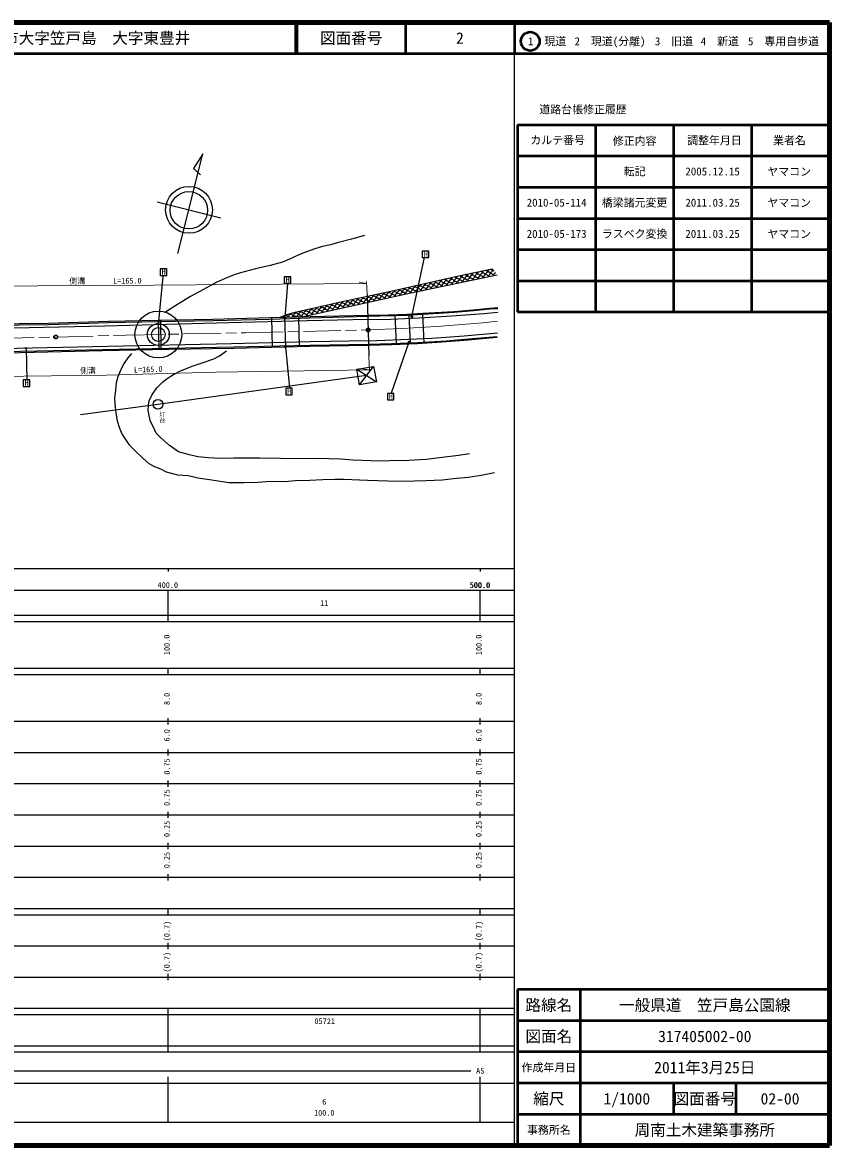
# Model space of a CAD drawing. Units: millimetres at full size, sheet at 1:1000; details may follow other scales. Extents: x 40000 to 680000, y 20000 to 380000.
# Drawn here: x 421232 to 680000, y 20000 to 380000 of the extents above; entities that cross this region are included whole.
import ezdxf
from ezdxf.enums import TextEntityAlignment as Align

# ---------------------------------------------------------------- set-up
doc = ezdxf.new("R2010")
doc.units = ezdxf.units.MM
doc.header["$LTSCALE"] = 1000
doc.header["$PDMODE"] = 32
doc.header["$PDSIZE"] = 500
doc.linetypes.add('CHAIN', pattern=[18.5, 12, -1.5, 3.5, -1.5])
for name, color, linetype, lineweight in [('M-BGD', 7, 'Continuous', 25), ('M-BGD-EXST', 7, 'Continuous', 25), ('M-BMK', 2, 'CHAIN', 13), ('M-BMK-OTRS', 5, 'Continuous', 25), ('M-BMK-SRVR', 3, 'Continuous', 25), ('M-STR-HTXT', 7, 'Continuous', 13), ('M-STR-STR1', 1, 'Continuous', 25), ('M-TTL', 2, 'Continuous', 140), ('M-TTL-BAND', 7, 'Continuous', 25), ('M-TTL-FRAM', 2, 'Continuous', 50), ('M-TTL-LINE', 7, 'Continuous', 50)]:
    doc.layers.add(name, color=color, linetype=linetype, lineweight=lineweight)
doc.layers.add('M-OTRS', color=6, linetype='Continuous')
doc.layers.add('M-TTL-TXT', color=7, linetype='Continuous')
doc.styles.add('@ＭＳ ゴシック', font='')
doc.styles.add('ＭＳ ゴシック', font='')
doc.styles.get('@ＭＳ ゴシック').set_extended_font_data('@MS Gothic')
doc.styles.get('ＭＳ ゴシック').set_extended_font_data('MS Gothic')

msp = doc.modelspace()

# ---------------------------------------------------------------- hatches: boundary and pattern name
at = {"layer": 'M-BGD-EXST'}
for points in [[(464774, 284043, 1), (465148, 284376, 0.41421), (464795, 284396, 0.41421)], [(505229, 285133, 1), (505603, 285466, 0.41421), (505250, 285486, 0.41421)], [(545899, 285536, 1), (546273, 285868, 0.41421), (545920, 285889, 0.41421)], [(544950, 277391, 1), (545324, 277724, 0.41421), (544971, 277744, 0.41421)], [(422213, 275419, 1), (422587, 275752, 0.41421), (422234, 275772, 0.41421)], [(505364, 275767, 1), (505737, 276099, 0.41421), (505384, 276120, 0.41421)]]:
    msp.add_hatch(color=256, dxfattribs=at).paths.add_polyline_path(points)

# ---------------------------------------------------------------- linework, layer by layer
at = {"layer": 'M-BGD'}
for p, q in [((528455, 268904), (534723, 264779)), ((529317, 263841), (533826, 269757))]:
    msp.add_line(p, q, dxfattribs=at)
for points in [[(530940, 311713), (526762, 310545), (522548, 309457), (520036, 308762), (517392, 308169), (514958, 307440), (511128, 306010), (509653, 305398), (506829, 304095), (504595, 303196), (500685, 302121), (495942, 301036), (491134, 299709), (489150, 299113), (486184, 297886), (483297, 296624), (479300, 294446), (475118, 292154), (470129, 289071), (467075, 287119)], [(504007, 285505), (506038, 286348), (508216, 287068), (523356, 290425), (538390, 293606), (561103, 298731), (571922, 301021)], [(510763, 285674), (545802, 293325), (573483, 299115)], [(456214, 273865), (454985, 272479), (453886, 270832), (452891, 268986), (452299, 267726), (451828, 266429), (451302, 264518), (451073, 262048), (450760, 259636), (450866, 257784), (451164, 254719), (451565, 252345), (452358, 250001), (453228, 247965), (455342, 244687), (457478, 242615), (459976, 240230), (461747, 238622), (463351, 237730), (465674, 236810), (467351, 235990), (469328, 235380), (470987, 235034), (474348, 234755), (475715, 234498), (477455, 234047), (481953, 233377), (487375, 232579), (492295, 232589), (496724, 232600), (500723, 232918), (505309, 232895), (508722, 233167), (513379, 233333), (517523, 233537), (521421, 233605), (524284, 233551), (531848, 233296), (541560, 232940), (546942, 233078), (550646, 233203), (555852, 233430), (560346, 233875), (564171, 234270), (568327, 234907), (572632, 235721)], [(564595, 241699), (561061, 241138), (555802, 240510), (550665, 239951), (545061, 239603), (539009, 239453), (535446, 239362), (530171, 239543), (527242, 239647), (523154, 239971), (519615, 240108), (515330, 240196), (510687, 240164), (497189, 240333), (488954, 240317), (484638, 240282), (480890, 240486), (477415, 240713), (474781, 241428), (471308, 242381), (468348, 244434), (465490, 247003), (464143, 248338), (463248, 250253), (462192, 252295), (461914, 253510), (461563, 255647), (461615, 257304), (461884, 258667), (462762, 260535), (464289, 262878), (466105, 264646), (467652, 265923), (469668, 267129), (471883, 268312), (475974, 269945), (479129, 270989), (482583, 272204), (484428, 273099), (486680, 274785)], [(531589, 266842), (464661, 257571), (439884, 254255)]]:
    msp.add_lwpolyline(points, dxfattribs=at)
msp.add_lwpolyline([(528455, 268904), (533826, 269757), (534723, 264779), (529317, 263841)], close=True, dxfattribs=at)
msp.add_circle((464661, 257571), 1567, dxfattribs=at)
for centre, radius, start, end in [((561228, 297987), 857, 18.74396, 73.61111), ((562895, 298335), 857, 129.71545, 184.8817), ((562895, 298335), 857, 18.74396, 74.17944), ((564561, 298684), 857, 129.13621, 184.8817), ((565548, 298120), 857, 18.74396, 184.8817), ((564561, 298684), 857, 18.74396, 74.75869), ((566227, 299032), 857, 128.54533, 184.8817), ((567214, 298468), 857, 18.74396, 184.8817), ((566227, 299032), 857, 18.74396, 75.34956), ((567893, 299381), 857, 127.94203, 184.8817), ((568881, 298817), 857, 18.74396, 184.8817), ((567893, 299381), 857, 18.74396, 75.95287), ((569559, 299729), 857, 127.3254, 184.8817), ((569868, 298253), 857, 18.74396, 184.8817), ((570547, 299165), 857, 18.74396, 184.8817), ((569559, 299729), 857, 18.74396, 76.5695), ((571225, 300077), 857, 126.69446, 184.8817), ((571534, 298602), 857, 18.74396, 184.8817), ((572213, 299514), 857, 70.9569, 184.8817), ((571225, 300077), 857, 18.74396, 77.20044), ((572892, 300426), 857, 155.11001, 184.8817), ((573200, 298950), 857, 107.1792, 184.8817), ((546231, 294821), 858, 153.65454, 184.57032), ((546231, 294821), 858, 19.38335, 51.77892), ((547899, 295199), 857, 153.73712, 184.8817), ((548887, 294635), 857, 18.74396, 184.8817), ((547899, 295199), 857, 18.74396, 51.69634), ((549565, 295547), 857, 151.38909, 184.8817), ((550553, 294984), 857, 18.74396, 184.8817), ((549565, 295547), 857, 18.74396, 54.04436), ((551231, 295896), 857, 148.95316, 184.8817), ((551540, 294420), 857, 18.74396, 184.8817), ((552219, 295332), 857, 18.74396, 184.8817), ((551231, 295896), 857, 18.74396, 56.4803), ((552898, 296244), 857, 146.41365, 184.8817), ((553206, 294768), 857, 18.74396, 184.8817), ((553885, 295681), 857, 18.74396, 184.8817), ((552898, 296244), 857, 18.74396, 59.0198), ((554564, 296593), 857, 143.75036, 184.8817), ((554872, 295117), 857, 18.74396, 184.8817), ((555551, 296029), 857, 18.74396, 184.8817), ((554564, 296593), 857, 18.74396, 61.6831), ((556230, 296941), 857, 140.9364, 184.8817), ((556539, 295465), 857, 18.74396, 184.8817), ((557217, 296378), 857, 18.74396, 184.8817), ((556230, 296941), 857, 18.74396, 64.49706), ((557896, 297290), 857, 137.93464, 184.8817), ((558205, 295814), 857, 18.74396, 184.8817), ((558884, 296726), 857, 18.74396, 184.8817), ((557896, 297290), 857, 18.74396, 67.49882), ((559562, 297638), 857, 134.69113, 184.8817), ((559871, 296162), 857, 18.74396, 184.8817), ((560550, 297074), 857, 18.74396, 184.8817), ((559562, 297638), 857, 18.74396, 70.74233), ((561228, 297987), 857, 131.12198, 184.8817), ((561537, 296511), 857, 18.74396, 184.8817), ((562216, 297423), 857, 18.74396, 184.8817), ((563203, 296859), 857, 18.74396, 184.8817), ((563882, 297771), 857, 18.74396, 184.8817), ((564869, 297208), 857, 18.74396, 184.8817), ((566536, 297556), 857, 18.74396, 184.8817), ((568202, 297905), 857, 18.74396, 184.8817), ((529597, 291187), 859, 20.11392, 51.40402), ((531260, 291551), 859, 153.43878, 184.52404), ((532250, 291007), 859, 20.11392, 184.52404), ((531260, 291551), 859, 20.11392, 50.45313), ((532923, 291914), 859, 154.37728, 184.52404), ((533913, 291370), 859, 20.11392, 184.52404), ((532923, 291914), 859, 20.11392, 49.51464), ((534586, 292277), 859, 155.30409, 184.52404), ((534903, 290826), 859, 20.11392, 184.52404), ((535576, 291733), 859, 20.11392, 184.52404), ((534586, 292277), 859, 20.11392, 48.58782), ((536249, 292640), 859, 156.21989, 184.52404), ((536566, 291189), 859, 20.11392, 184.52404), ((537239, 292096), 859, 20.11392, 184.52404), ((536249, 292640), 859, 20.11392, 47.67203), ((537912, 293003), 859, 157.12527, 184.52404), ((538229, 291552), 859, 20.11392, 184.52404), ((538902, 292459), 859, 20.11392, 184.52404), ((537912, 293003), 859, 20.11392, 46.88884), ((539575, 293366), 859, 157.58654, 184.52404), ((539892, 291916), 859, 20.11392, 184.52404), ((540565, 292823), 859, 20.11392, 184.52404), ((539575, 293366), 859, 20.11392, 47.84691), ((541238, 293730), 859, 156.61706, 184.52404), ((541555, 292279), 859, 20.11392, 184.52404), ((542228, 293186), 859, 20.11392, 184.52404), ((541238, 293730), 859, 20.11392, 48.8164), ((542901, 294093), 859, 155.63546, 184.52404), ((543218, 292642), 859, 20.11392, 184.52404), ((543891, 293549), 859, 20.11392, 184.52404), ((542901, 294093), 859, 20.11392, 49.79799), ((544564, 294456), 859, 154.64098, 184.52404), ((544881, 293005), 859, 20.11392, 184.52404), ((545553, 293913), 858, 19.38335, 184.57032), ((544564, 294456), 859, 20.11392, 50.79247), ((546543, 293369), 858, 19.10813, 184.58703), ((547218, 294266), 858, 19.38335, 184.57032), ((548208, 293723), 857, 18.74396, 184.8817), ((549874, 294071), 857, 18.74396, 184.8817), ((512966, 287556), 859, 20.11392, 52.50699), ((514629, 287919), 859, 152.02165, 184.52404), ((515619, 287375), 859, 20.11392, 184.52404), ((514629, 287919), 859, 20.11392, 52.98326), ((516292, 288282), 859, 151.54197, 184.52404), ((517282, 287738), 859, 20.11392, 184.52404), ((516292, 288282), 859, 20.11392, 53.46293), ((517955, 288645), 859, 151.05878, 184.52404), ((518272, 287194), 859, 20.11392, 184.52404), ((518945, 288101), 859, 20.11392, 184.52404), ((517955, 288645), 859, 20.11392, 53.94612), ((519618, 289008), 859, 150.57197, 184.52404), ((519935, 287557), 859, 20.11392, 184.52404), ((520608, 288464), 859, 20.11392, 184.52404), ((519618, 289008), 859, 20.11392, 54.43293), ((521281, 289371), 859, 150.08141, 184.52404), ((521598, 287921), 859, 20.11392, 184.52404), ((522271, 288828), 859, 20.11392, 184.52404), ((521281, 289371), 859, 20.11392, 54.92349), ((522944, 289735), 859, 149.58699, 184.52404), ((523261, 288284), 859, 20.11392, 184.52404), ((523934, 289191), 859, 20.11392, 184.52404), ((522944, 289735), 859, 20.11392, 55.3482), ((524607, 290098), 859, 149.55272, 184.52404), ((524924, 288647), 859, 20.11392, 184.52404), ((525597, 289554), 859, 20.11392, 184.52404), ((524607, 290098), 859, 20.11392, 54.3392), ((526270, 290461), 859, 150.54575, 184.52404), ((526587, 289010), 859, 20.11392, 184.52404), ((527260, 289917), 859, 20.11392, 184.52404), ((526270, 290461), 859, 20.11392, 53.34616), ((527934, 290824), 859, 151.52383, 184.52404), ((528250, 289373), 859, 20.11392, 184.52404), ((528923, 290280), 859, 20.11392, 184.52404), ((527934, 290824), 859, 20.11392, 52.36808), ((529597, 291187), 859, 152.48789, 184.52404), ((529913, 289736), 859, 20.11392, 184.52404), ((530587, 290644), 859, 20.11392, 184.52404), ((531576, 290100), 859, 20.11392, 184.52404), ((533240, 290463), 859, 20.11392, 184.52404), ((503978, 284833), 859, 52.7984, 67.71492), ((505641, 285196), 859, 25.44677, 157.42092), ((504651, 285740), 859, 20.11392, 24.53676), ((506314, 286103), 859, 179.80535, 184.52404), ((507304, 285559), 859, 20.11392, 179.55701), ((506314, 286103), 859, 20.11392, 40.11671), ((507977, 286466), 859, 162.98476, 184.52404), ((508294, 285015), 859, 45.41926, 137.44843), ((508967, 285922), 859, 20.11392, 184.52404), ((507977, 286466), 859, 20.11392, 51.09757), ((509640, 286829), 859, 153.44066, 184.52404), ((509957, 285378), 859, 20.11392, 162.75377), ((510630, 286285), 859, 20.11392, 184.52404), ((509640, 286829), 859, 20.11392, 51.56424), ((511303, 287192), 859, 152.97089, 184.52404), ((511620, 285741), 859, 20.11392, 184.52404), ((512293, 286649), 859, 20.11392, 184.52404), ((511303, 287192), 859, 20.11392, 52.03401), ((512966, 287556), 859, 152.49792, 184.52404), ((513283, 286105), 859, 20.11392, 184.52404), ((513956, 287012), 859, 20.11392, 184.52404), ((514946, 286468), 859, 20.11392, 184.52404), ((516609, 286831), 859, 20.11392, 184.52404)]:
    msp.add_arc(centre, radius, start, end, dxfattribs=at)
at = {"layer": 'M-BGD-EXST'}
for p, q in [((551535, 306722), (549435, 306722)), ((549435, 306722), (549435, 304622)), ((551535, 304622), (551535, 306722)), ((546086, 285702), (550158, 304606)), ((549435, 304622), (551535, 304622)), ((467503, 301032), (465403, 301032)), ((465403, 301032), (465403, 298932)), ((465403, 298932), (467503, 298932)), ((467503, 298932), (467503, 301032)), ((464961, 284209), (466395, 298580)), ((507247, 298515), (505147, 298515)), ((505147, 298515), (505147, 296415)), ((505147, 296415), (507247, 296415)), ((505416, 285300), (506267, 296307)), ((507247, 296415), (507247, 298515)), ((545137, 277557), (539483, 261180)), ((422400, 275585), (422658, 265440)), ((505551, 275933), (506869, 262903)), ((423575, 265407), (421475, 265407)), ((421475, 265407), (421475, 263307)), ((421475, 263307), (423575, 263307)), ((423575, 263307), (423575, 265407)), ((507757, 262741), (505657, 262741)), ((505657, 262741), (505657, 260641)), ((505657, 260641), (507757, 260641)), ((507757, 260641), (507757, 262741)), ((540351, 261113), (538251, 261113)), ((538251, 261113), (538251, 259013)), ((540351, 259013), (540351, 261113)), ((538251, 259013), (540351, 259013))]:
    msp.add_line(p, q, dxfattribs=at)
for centre in [(464961, 284209), (505416, 285300), (546086, 285702), (545137, 277557), (422400, 275585), (505551, 275933)]:
    msp.add_circle(centre, 250, dxfattribs=at)
at = {"layer": 'M-BMK'}
for points in [[(365275, 277749), (386414, 278086), (412991, 278729), (431894, 279174), (454403, 279748), (492859, 280563), (532075, 281424)], [(532075, 281424), (542838, 281878), (554059, 282569), (563497, 283291), (568881, 283762), (573575, 284199)]]:
    msp.add_lwpolyline(points, dxfattribs=at)
at = {"layer": 'M-BMK-OTRS'}
msp.add_line((531725, 292666), (532335, 273060), dxfattribs=at)
at = {"layer": 'M-BMK-SRVR'}
for p, q in [((471078, 305894), (479101, 337934)), ((479101, 337934), (476044, 333162)), ((476044, 333162), (478319, 331205)), ((464415, 322510), (484786, 317409))]:
    msp.add_line(p, q, dxfattribs=at)
for centre, radius in [((474641, 319950), 7500), ((474594, 319799), 6000), ((532075, 281424), 600), ((431894, 279174), 600)]:
    msp.add_circle(centre, radius, dxfattribs=at)
at = {"layer": 'M-OTRS'}
msp.add_point((532075, 281424), dxfattribs=at)
msp.add_point((532075, 281424), dxfattribs=at)
at = {"layer": 'M-STR-HTXT'}
for p, q in [((531587, 296358), (529159, 296722)), ((531725, 292666), (531563, 296993)), ((532335, 273060), (532540, 268255)), ((532523, 268651), (530092, 268993))]:
    msp.add_line(p, q, dxfattribs=at)
for points in [[(364949, 294861), (407575, 295438), (463239, 295814), (531587, 296358)], [(365610, 265709), (412771, 266525), (448053, 266989), (483317, 267902), (532523, 268651)]]:
    msp.add_lwpolyline(points, dxfattribs=at)
at = {"layer": 'M-STR-STR1'}
for p, q in [((464791, 284580), (464983, 275196)), ((465458, 284595), (465650, 275211)), ((501028, 285430), (501323, 275929)), ((505283, 285537), (505579, 276029)), ((509693, 285647), (509989, 276131)), ((540663, 286349), (541084, 276826)), ((545158, 286501), (545578, 277029)), ((549494, 286758), (549914, 277262))]:
    msp.add_line(p, q, dxfattribs=at)
for points in [[(531929, 286125), (538603, 286288), (544562, 286466), (549572, 286762), (559582, 287395), (565777, 287885), (571060, 288409), (573607, 288613)], [(540674, 286100), (544573, 286216), (549587, 286513), (559600, 287146), (565799, 287636), (571082, 288160), (573627, 288364)], [(365199, 282281), (375972, 282410), (381718, 282480), (391890, 282742), (399747, 282958), (420142, 283467), (429633, 283578), (448774, 284219), (470200, 284702), (482311, 284910), (500401, 285414), (513511, 285743), (531929, 286125)], [(365205, 281931), (375976, 282060), (381725, 282130), (391900, 282392), (399756, 282608), (420148, 283117), (429641, 283229), (448834, 283789), (470226, 284241), (482338, 284490), (500400, 284934), (513401, 285323), (531938, 285834)], [(531971, 284769), (512537, 284321), (487396, 283715), (447616, 282659), (384325, 281206), (365223, 280885)], [(531938, 285834), (535776, 285944), (540674, 286100)], [(531971, 284769), (539360, 284922), (548552, 285311), (558866, 285926), (569196, 286761), (573607, 287169)], [(532183, 277955), (513485, 277631), (488274, 276959), (448659, 276157), (385392, 274786), (365332, 274339)], [(532183, 277955), (540097, 278253), (552500, 278841), (562875, 279534), (573513, 280564)], [(532216, 276899), (539602, 277046), (547878, 277383), (557180, 277975), (564257, 278564), (570795, 279122), (573448, 279365)], [(532226, 276549), (539506, 276755), (547892, 277133), (557199, 277726), (564278, 278315), (570817, 278873), (573471, 279117)], [(365347, 273459), (380695, 273652), (392261, 273992), (420560, 274608), (446843, 275154), (468213, 275616), (489035, 275993), (513351, 276560), (532216, 276899)], [(365356, 272935), (380713, 273159), (392323, 273496), (420567, 274258), (446850, 274804), (468220, 275266), (489043, 275643), (513359, 276210), (532226, 276549)]]:
    msp.add_lwpolyline(points, dxfattribs=at)
for centre, radius in [((464797, 279973), 7500), ((464797, 279968), 3500), ((464797, 279973), 2200)]:
    msp.add_circle(centre, radius, dxfattribs=at)
at = {"layer": 'M-TTL'}
for p, q in [((680000, 380000), (40000, 380000)), ((680000, 20000), (680000, 380000)), ((40000, 20000), (680000, 20000))]:
    msp.add_line(p, q, dxfattribs=at)
at = {"layer": 'M-TTL-BAND'}
for p, q in [((579000, 20000), (579000, 370000)), ((40000, 205000), (579000, 205000)), ((468000, 205000), (468000, 204000)), ((568000, 205000), (568000, 204000)), ((68000, 198000), (579000, 198000)), ((468000, 188000), (468000, 198000)), ((568000, 188000), (568000, 198000)), ((40000, 190000), (579000, 190000)), ((40000, 188000), (579000, 188000)), ((40000, 173000), (579000, 173000)), ((468000, 171000), (468000, 173000)), ((568000, 171000), (568000, 173000)), ((40000, 171000), (579000, 171000)), ((40000, 156000), (579000, 156000)), ((468000, 155000), (468000, 157000)), ((568000, 155000), (568000, 157000)), ((46000, 146000), (579000, 146000)), ((468000, 145000), (468000, 147000)), ((568000, 145000), (568000, 147000)), ((468000, 135000), (468000, 137000)), ((568000, 135000), (568000, 137000)), ((52000, 136000), (579000, 136000)), ((46000, 126000), (579000, 126000)), ((468000, 125000), (468000, 127000)), ((568000, 125000), (568000, 127000)), ((52000, 116000), (579000, 116000)), ((468000, 115000), (468000, 117000)), ((568000, 115000), (568000, 117000)), ((46000, 106000), (579000, 106000)), ((468000, 105000), (468000, 107000)), ((568000, 105000), (568000, 107000)), ((40000, 96000), (579000, 96000)), ((40000, 94000), (579000, 94000)), ((468000, 94000), (468000, 96000)), ((568000, 94000), (568000, 96000)), ((49000, 84000), (579000, 84000)), ((468000, 83000), (468000, 85000)), ((568000, 83000), (568000, 85000)), ((40000, 74000), (579000, 74000)), ((468000, 73000), (468000, 75000)), ((568000, 73000), (568000, 75000)), ((40000, 64000), (579000, 64000)), ((40000, 62000), (579000, 62000)), ((468000, 62000), (468000, 64000)), ((468000, 52000), (468000, 62000)), ((468000, 52000), (468000, 62000)), ((568000, 62000), (568000, 64000)), ((568000, 52000), (568000, 62000)), ((40000, 52000), (579000, 52000)), ((468000, 50000), (468000, 52000)), ((568000, 50000), (568000, 52000)), ((40000, 50000), (579000, 50000)), ((71000, 44000), (565000, 44000)), ((40000, 40000), (579000, 40000)), ((468000, 27500), (468000, 42000)), ((568000, 27500), (568000, 42000)), ((68000, 27500), (579000, 27500))]:
    msp.add_line(p, q, dxfattribs=at)
at = {"layer": 'M-TTL-FRAM'}
for p, q in [((580000, 347197), (580000, 287197)), ((580000, 347197), (680000, 347197)), ((580000, 287197), (680000, 287197)), ((680000, 70000), (580000, 70000)), ((580000, 70000), (580000, 20000))]:
    msp.add_line(p, q, dxfattribs=at)
at = {"layer": 'M-TTL-LINE'}
for p, q in [((508747, 380000), (508747, 370000)), ((509247, 380000), (509247, 370000)), ((543997, 380000), (543997, 370000)), ((579000, 380000), (579000, 370000)), ((40000, 370000), (680000, 370000)), ((605000, 347197), (605000, 287197)), ((630000, 347197), (630000, 287197)), ((655000, 347197), (655000, 287197)), ((580000, 337197), (680000, 337197)), ((580000, 327197), (680000, 327197)), ((580000, 317197), (680000, 317197)), ((580000, 307197), (680000, 307197)), ((580000, 297197), (680000, 297197)), ((600000, 70000), (600000, 20000)), ((680000, 60000), (580000, 60000)), ((680000, 50000), (580000, 50000)), ((680000, 40000), (580000, 40000)), ((630000, 40000), (630000, 30000)), ((650000, 40000), (650000, 30000)), ((680000, 30000), (580000, 30000))]:
    msp.add_line(p, q, dxfattribs=at)
msp.add_circle((584031, 373958), 3000, dxfattribs=at)

# ---------------------------------------------------------------- texts
at = {"layer": 'M-BGD-EXST', "style": 'ＭＳ ゴシック'}
for p in [(549888, 304314), (465856, 298624), (505600, 296107), (421928, 262999), (506110, 260333), (538703, 258705)]:
    msp.add_text('H', height=1833, dxfattribs=at).set_placement(p, align=Align.BOTTOM_LEFT)
at = {"layer": 'M-BGD-EXST', "style": '@ＭＳ ゴシック'}
msp.add_text('灯台', height=1320, rotation=270, dxfattribs=at).set_placement((464980, 255386), align=Align.BOTTOM_LEFT)
at = {"layer": 'M-STR-HTXT', "style": 'ＭＳ ゴシック'}
for s, rotation, p in [('側溝', 0.387, (436254, 295631)), ('L=165.0', 0.387, (450297, 295726)), ('側溝', 0.754, (439696, 266880)), ('L=165.0', 1.482, (457017, 267221))]:
    msp.add_text(s, height=1833, rotation=rotation, dxfattribs=at).set_placement(p, align=Align.BOTTOM_LEFT)
at = {"layer": 'M-TTL-BAND', "style": 'ＭＳ ゴシック'}
for s, p in [('400.0', (467844, 198195)), ('500.0', (567844, 198195)), ('500.0', (568000, 198195)), ('11', (518000, 192405)), ('AS', (568000, 42500)), ('6', (518000, 32523)), ('100.0', (518000, 29033))]:
    msp.add_text(s, height=1833, dxfattribs=at).set_placement(p, align=Align.BOTTOM_CENTER)
for s, p in [('100.0', (469000, 180500)), ('100.0', (569000, 180500)), ('8.0', (469000, 163174)), ('8.0', (569000, 163174)), ('6.0', (469000, 151500)), ('6.0', (569000, 151500)), ('0.75', (469000, 141500)), ('0.75', (569000, 141500)), ('0.75', (469000, 131500)), ('0.75', (569000, 131500)), ('0.25', (469000, 121500)), ('0.25', (569000, 121500)), ('0.25', (469000, 111500)), ('0.25', (569000, 111500)), ('(0.7)', (469000, 88764)), ('(0.7)', (569000, 88764)), ('(0.7)', (469000, 78764)), ('(0.7)', (569000, 78764))]:
    msp.add_text(s, height=1833, rotation=90, dxfattribs=at).set_placement(p, align=Align.BOTTOM_CENTER)
msp.add_text('05721', height=1833, dxfattribs=at).set_placement((514875, 58405), align=Align.BOTTOM_LEFT)
at = {"layer": 'M-TTL-TXT', "style": 'ＭＳ ゴシック'}
msp.add_text('下松市大字笠戸島\u3000大字東豊井', height=3666, dxfattribs=at).set_placement((405024, 375000), align=Align.MIDDLE_LEFT)
for s, height, p in [('図面番号', 3666, (526622, 375000)), ('2', 3666, (561497, 375000)), ('1\u3000現道', 2566, (589448, 373958)), ('2\u3000現道(分離)', 2566, (609619, 373958)), ('3\u3000旧道', 2566, (630121, 373958)), ('4\u3000新道', 2566, (644824, 373958)), ('5\u3000専用自歩道', 2566, (665228, 373958)), ('道路台帳修正履歴', 2566, (600968, 352113)), ('カルテ番号', 2566, (592839, 342277)), ('修正内容', 2566, (617509, 342023)), ('調整年月日', 2566, (643089, 342197)), ('業者名', 2566, (667134, 342197)), ('転記', 2566, (617500, 332245)), ('2005.12.15', 2566, (642500, 332245)), ('ヤマコン', 2566, (667077, 332189)), ('2010-05-114', 2566, (592500, 322245)), ('橋梁諸元変更', 2566, (617500, 322245)), ('2011.03.25', 2566, (642500, 322245)), ('ヤマコン', 2566, (667077, 322189)), ('2010-05-173', 2566, (592500, 312245)), ('ラスベク変換', 2566, (617500, 312245)), ('2011.03.25', 2566, (642500, 312245)), ('ヤマコン', 2566, (667077, 312189)), ('路線名', 3666, (590000, 65000)), ('路線名', 3666, (590000, 65000)), ('一般県道\u3000笠戸島公園線', 3666, (640000, 65000)), ('図面名', 3666, (590000, 55000)), ('図面名', 3666, (590000, 55000)), ('317405002-00', 3666, (640000, 55000)), ('2011年3月25日', 3666, (640000, 45000)), ('作成年月日', 2566, (590000, 45000)), ('作成年月日', 2566, (590000, 45000)), ('縮尺', 3666, (590000, 35000)), ('縮尺', 3666, (590000, 35000)), ('1/1000', 3666, (615000, 35000)), ('図面番号', 3666, (640000, 35000)), ('図面番号', 3666, (640000, 35000)), ('02-00', 3666, (664125, 35000)), ('事務所名', 2566, (590000, 25000)), ('事務所名', 2566, (590000, 25000)), ('周南土木建築事務所', 3666, (640000, 25000))]:
    msp.add_text(s, height=height, dxfattribs=at).set_placement(p, align=Align.MIDDLE_CENTER)

doc.saveas('drawing.dxf')
